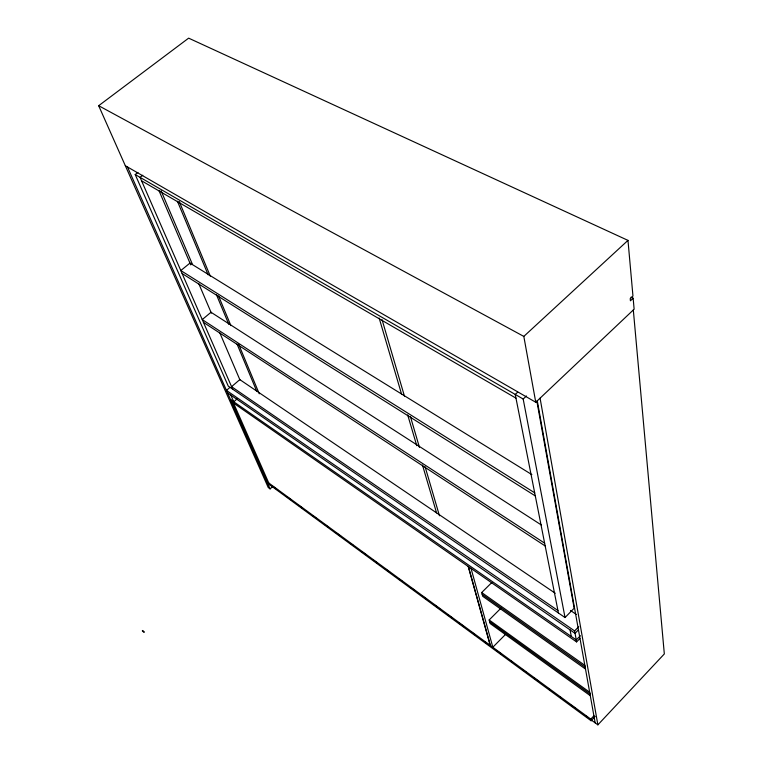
<?xml version="1.0" encoding="UTF-8"?>
<svg xmlns="http://www.w3.org/2000/svg" width="763" height="763" viewBox="0 0 763 763"><rect width="100%" height="100%" fill="white"/><g stroke="black" fill="none" stroke-linecap="round" stroke-linejoin="round"><path stroke-width="1.14" d="M591.335 720.043L597.877 724.85L664.325 653.939L633.319 309.978M230.655 399.64L267.718 483.322L591.106 720.758L595.14 716.467M591.106 720.758L590.8 719.118L594.034 715.675M580.376 635.684L576.227 639.966L576.59 641.921L579.899 638.507M230.512 399.545L576.265 639.928L574.615 630.934L578.755 626.671M578.364 629.923L575.054 633.338L227.536 392.84M137.922 172.448L135.213 174.546L228.28 386.154L565.04 617.544L574.158 608.216L536.856 401.195M505.411 634.539L492.831 647.224L471.029 568.368M489.159 619.966L589.589 692.165L590.209 695.637L490.132 623.514L489.159 619.966L500.948 608.187M481.691 592.536L584.763 665.298L585.421 668.979L482.712 596.284L481.691 592.536L491.82 582.522M125.313 165.714L535.76 402.254L634.129 309.206L633.147 298.238L631.011 297.189M565.04 617.544L523.18 399.03L526.422 395.968M633.147 298.238L630.419 300.803L630.219 298.6L632.956 296.025L627.978 240.383L188.642 38.15L98.675 105.714L268.261 487.547L270.092 488.892L272.744 486.508M517.676 392.163L515.244 394.442L558.43 613.004M535.76 402.254L523.819 336.407L627.978 240.383M237.35 398.706L233.764 401.805L230.808 395.1M230.064 387.308L226.458 390.408L574.615 630.934M142.767 175.242L140.058 177.35L232.667 389.168M98.675 105.714L523.819 336.407M135.213 174.546L523.18 399.03M141.556 180.793L515.969 398.133M531.868 474.624L189.977 263.082L180.802 270.55L534.682 492.822M182.109 273.536L535.302 495.921M541.434 525.039L211.008 312.267L202.243 319.583L544.629 543.161M203.454 322.348L545.192 545.974M555.245 593.242L239.811 379.612L231.58 386.688L557.944 610.543M570.447 610.457L576.351 614.482M233.44 403.017L576.59 641.921M482.197 594.415L585.087 667.148M489.646 621.74L589.904 693.901M268.757 482.979L590.8 719.118M272.849 486.412L277.646 489.932M287.231 496.971L291.075 499.784M298.743 505.421L303.54 508.931M313.135 515.969L316.016 518.087M324.647 524.419L328.481 527.233M336.159 532.86L340.956 536.379M350.551 543.418L353.422 545.526M362.063 551.859L365.897 554.672M373.574 560.309L377.408 563.123M385.086 568.75L389.883 572.269M399.469 579.308L402.349 581.416M410.98 587.748L414.824 590.562M422.492 596.199L427.29 599.708M434.004 604.639L439.765 608.864M447.433 614.492L452.23 618.011M458.945 622.932L464.705 627.157M471.42 632.079L475.254 634.902M484.848 641.931L488.682 644.754M496.36 650.381L501.157 653.901M510.752 660.939L512.669 662.341M522.264 669.38L526.098 672.193M533.776 677.821L538.573 681.34M548.158 688.379L550.085 689.79M559.67 696.819L561.597 698.231M571.182 705.27L575.025 708.083M585.574 715.828L587.491 717.23M142.691 630.486L144.321 631.974M142.28 630.858L143.921 632.346M127.478 166.944L270.092 488.892M232.591 400.985L269.52 484.705M158.895 190.416L190.75 264.904M198.714 283.521L211.361 313.097M219.792 332.811L239.935 379.917M161.06 190.731L192.295 264.027M177.417 201.222L208.156 274.842M216.406 294.623L228.795 324.294M237.055 344.075L256.778 391.324M179.2 201.422L210.311 276.168M218.542 295.958L230.903 325.639M238.676 344.323L259.267 393.794M379.144 318.037L401.643 394.385M407.69 414.9L416.76 445.668M422.473 465.039L436.579 512.908M382.072 319.726L404.428 396.092M410.437 416.608L419.44 447.385M425.115 466.765L439.469 515.778M468.186 566.451L490.18 645.336M468.415 566.556L490.399 645.441M570.056 629.876L571.306 636.476M537.276 400.766L595.169 722.857M540.08 398.172L597.877 724.85"/></g></svg>
